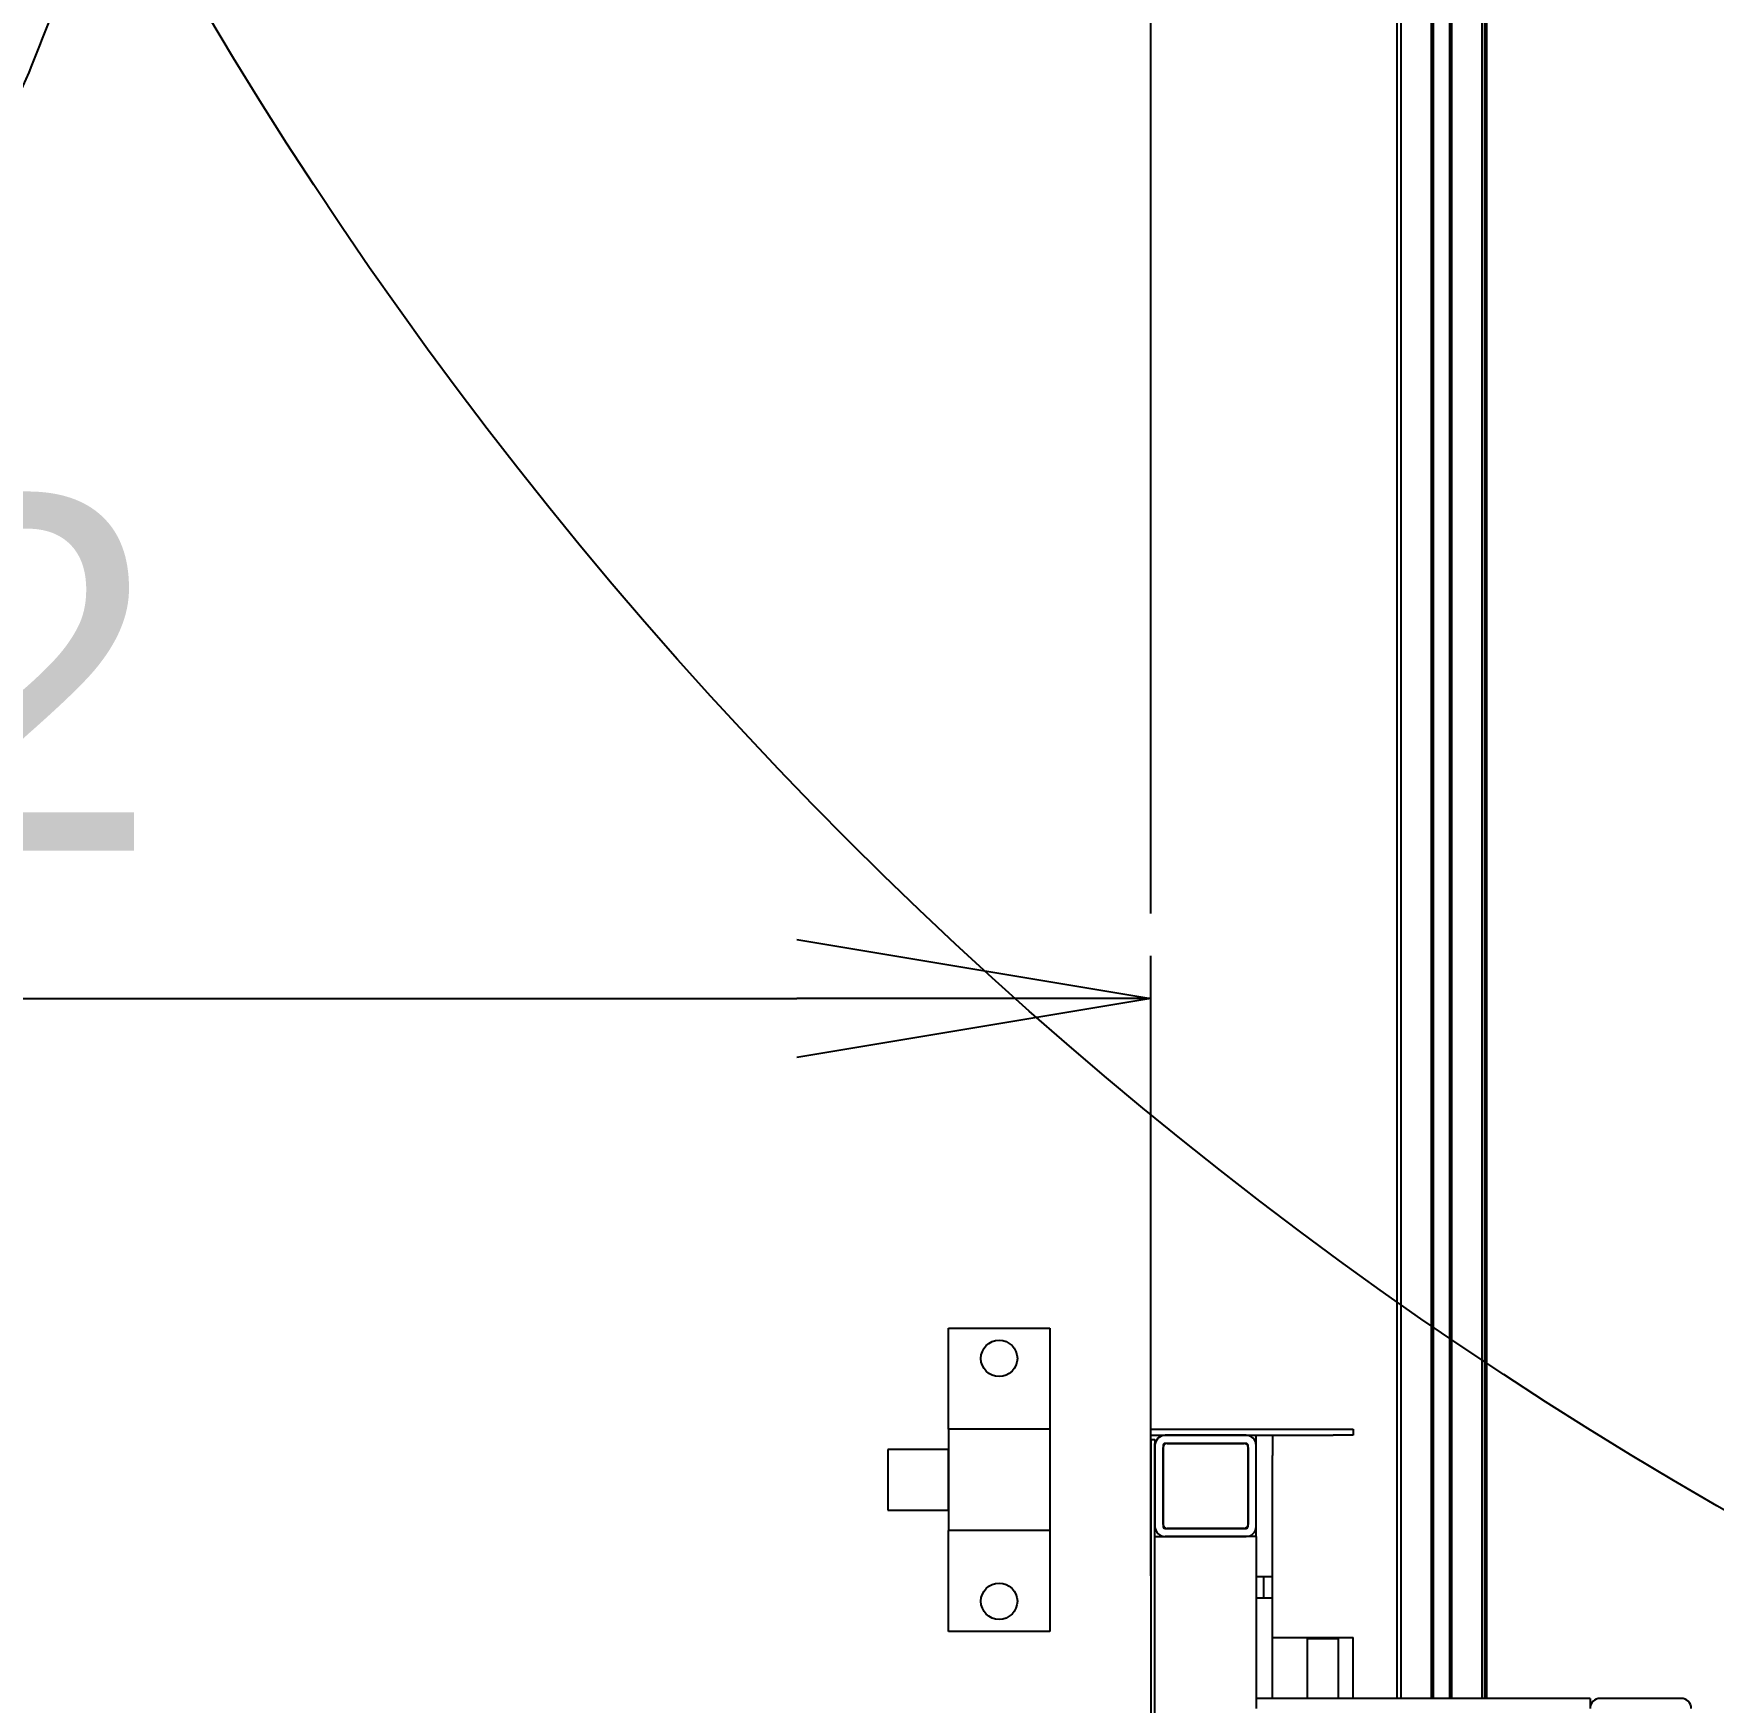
# Model space of a CAD drawing. Header units: millimetres. Extents: x 10462777 to 22643323, y 453826 to 1389191.
# Drawn here: x 11298256 to 11299086, y 582399 to 583224 of the extents above; entities that cross this region are included whole.
import ezdxf

# ---------------------------------------------------------------- set-up
doc = ezdxf.new("R2010")
doc.units = ezdxf.units.MM
doc.header["$LTSCALE"] = 200
doc.header["$MEASUREMENT"] = 0
doc.header["$PDMODE"] = 35
doc.header["$PDSIZE"] = -5
doc.linetypes.add('CENTER', pattern=[2, 1.25, -0.25, 0.25, -0.25])
doc.linetypes.add('PHANTOM', pattern=[2.5, 1.25, -0.25, 0.25, -0.25, 0.25, -0.25])
doc.layers.get('0').update_dxf_attribs({"linetype": 'CONTINUOUS'})
doc.layers.get('DEFPOINTS').update_dxf_attribs({"linetype": 'CONTINUOUS'})
doc.layers.add('1', color=1, linetype='CENTER')
doc.layers.add('11', color=6, linetype='PHANTOM')
doc.layers.add('LAYOUT', color=8, linetype='CONTINUOUS', lineweight=25)
doc.styles.get("Standard").update_dxf_attribs({"font": 'SYMBOL'})
doc.dimstyles.new('DS ROBOTEC', dxfattribs={"dimscale": 0, "dimtxt": 2.5, "dimasz": 2.5, "dimexe": 0.3, "dimexo": 0.3, "dimgap": 0.5, "dimtad": 1, "dimzin": 9, "dimdsep": 46, "dimtxsty": 'Standard', "dimblk": 'OPEN', "dimcen": 0, "dimclrd": 4, "dimclre": 4, "dimclrt": 110, "dimazin": 2, "dimtm": 1.5, "dimtfac": 1, "dimtmove": 0, "dimatfit": 3, "dimldrblk": 'OPEN', "dimfxl": 1, "dimtfill": 1, "dimtolj": 1, "dimlwd": -1, "dimlwe": -1, "dimarcsym": 0})

# ---------------------------------------------------------------- blocks, each defined once
blk = doc.blocks.new('r710ic')
at = {"layer": 'LAYOUT', "color": 3}
blk.add_circle((272041.37, 104232.63), 2050.12, dxfattribs=at)
blk = doc.blocks.new('A$C7DA30AB0')
at = {"layer": 'LAYOUT', "color": 6, "linetype": 'PHANTOM'}
for centre, radius in [((3030.45, 3025.99, 0), 2693.02), ((3025.99, 3025.99, 0), 589.24)]:
    blk.add_circle(centre, radius, dxfattribs=at)
blk = doc.blocks.new('_OPEN')
at = {"color": 0, "linetype": 'ByBlock'}
for p, q in [((-1, 0.1667), (0, 0)), ((0, 0), (-1, -0.1667)), ((0, 0), (-1, 0))]:
    blk.add_line(p, q, dxfattribs=at)
blk = doc.blocks.new('*D267')
at = {"color": 4, "linetype": 'ByBlock', "ltscale": 10, "transparency": 16777216}
for p, q in [((11297305.93, 582461.98), (11297305.93, 582768.32)), ((11298807.86, 582461.98), (11298807.86, 582768.32)), ((11297480.93, 582747.32), (11298632.86, 582747.32))]:
    blk.add_line(p, q, dxfattribs=at)
at = {"layer": 'DEFPOINTS', "color": 0, "ltscale": 10, "transparency": 16777216}
for p in [(11298807.86, 582747.32), (11297305.93, 582440.98, 0), (11298807.86, 582440.98, 0)]:
    blk.add_point(p, dxfattribs=at)
at = {"color": 4, "ltscale": 10, "transparency": 16777216, "xscale": 175, "yscale": 175, "zscale": 175, "rotation": 180}
blk.add_blockref('_OPEN', (11297305.93, 582747.32), dxfattribs=at)
at = {"color": 4, "ltscale": 10, "transparency": 16777216, "xscale": 175, "yscale": 175, "zscale": 175}
blk.add_blockref('_OPEN', (11298807.86, 582747.32), dxfattribs=at)
at = {"color": 110, "ltscale": 10, "transparency": 16777216, "insert": (11298056.9, 582906.58), "char_height": 175, "attachment_point": 5, "bg_fill": 3, "box_fill_scale": 1.25, "bg_fill_color": 256, "bg_fill_true_color": 13158600, "bg_fill_transparency": 0}
blk.add_mtext('\\A1;1502', dxfattribs=at)
blk = doc.blocks.new('*D268')
at = {"color": 4, "linetype": 'ByBlock', "ltscale": 10, "transparency": 16777216}
for p, q in [((11298559.25, 584536.53), (11298559.25, 584230.76)), ((11298807.86, 582789.32), (11298807.86, 584272.76)), ((11298384.25, 584251.76), (11298209.25, 584251.76)), ((11298807.86, 584251.76), (11298559.25, 584251.76)), ((11298982.86, 584251.76), (11299157.86, 584251.76))]:
    blk.add_line(p, q, dxfattribs=at)
at = {"layer": 'DEFPOINTS', "color": 0, "ltscale": 10, "transparency": 16777216}
for p in [(11298559.25, 584557.53, 0), (11298559.25, 584251.76), (11298807.86, 582768.32, 0)]:
    blk.add_point(p, dxfattribs=at)
at = {"color": 4, "ltscale": 10, "transparency": 16777216, "xscale": 175, "yscale": 175, "zscale": 175}
blk.add_blockref('_OPEN', (11298559.25, 584251.76), dxfattribs=at)
at = {"color": 4, "ltscale": 10, "transparency": 16777216, "xscale": 175, "yscale": 175, "zscale": 175, "rotation": 180}
blk.add_blockref('_OPEN', (11298807.86, 584251.76), dxfattribs=at)
at = {"color": 110, "ltscale": 10, "transparency": 16777216, "insert": (11298683.55, 584411.03), "char_height": 175, "attachment_point": 5, "bg_fill": 3, "box_fill_scale": 1.25, "bg_fill_color": 256, "bg_fill_true_color": 13158600, "bg_fill_transparency": 0}
blk.add_mtext('\\A1;249', dxfattribs=at)

msp = doc.modelspace()

# ---------------------------------------------------------------- linework, layer by layer
at = {"layer": '1', "color": 252, "linetype": 'Continuous'}
for p, q in [((11298972.85616, 582401.42076, 0), (11298972.85616, 583533.68772, 0)), ((11298973.86018, 582401.42076, 0), (11298973.86018, 583533.68772, 0)), ((11298929.35554, 583531.42536, 0), (11298929.35554, 582401.41275, 0)), ((11298931.35557, 583494.42484, 0), (11298931.35557, 582401.41056, 0)), ((11298946.25578, 583494.42484, 0), (11298946.25578, 582401.41056, 0)), ((11298947.2558, 583494.42484, 0), (11298947.2558, 582401.41056, 0)), ((11298955.45591, 583494.42484, 0), (11298955.45591, 582401.41056, 0)), ((11298956.45593, 583494.42484, 0), (11298956.45593, 582401.41056, 0)), ((11298971.35614, 583494.42484, 0), (11298971.35614, 582401.41056, 0)), ((11298707.8524, 582584.41191, 0), (11298757.85311, 582584.41191, 0)), ((11298707.8524, 582534.40964, 0), (11298707.8524, 582584.41191, 0)), ((11298757.85311, 582584.41191, 0), (11298757.85311, 582534.40964, 0)), ((11298707.8524, 582534.4112, 0), (11298707.8524, 582484.41049, 0)), ((11298757.85311, 582534.4112, 0), (11298707.8524, 582534.4112, 0)), ((11298757.85311, 582534.4112, 0), (11298757.85311, 582484.41049, 0)), ((11298807.85382, 582531.41116, 0), (11298807.85382, 582534.4112, 0)), ((11298807.85382, 582534.4112, 0), (11298817.85396, 582534.4112, 0)), ((11298807.85382, 582531.41116, 0), (11298817.85396, 582531.41116, 0)), ((11298807.85382, 582529.41113, 0), (11298809.85385, 582529.41113, 0)), ((11298807.85382, 582529.41113, 0), (11298807.85382, 582527.4111, 0)), ((11298809.85385, 582529.41113, 0), (11298809.85385, 582527.4111, 0)), ((11298854.85449, 582531.41116, 0), (11298814.85392, 582531.41116, 0)), ((11298817.85396, 582534.4112, 0), (11298897.8551, 582534.4112, 0)), ((11298817.85396, 582531.41116, 0), (11298897.8551, 582531.41116, 0)), ((11298859.85456, 582526.41123, 0), (11298859.85456, 582531.41116, 0)), ((11298867.85467, 582531.41116, 0), (11298867.85467, 582521.41102, 0)), ((11298897.8551, 582534.4112, 0), (11298907.85524, 582534.4112, 0)), ((11298907.85524, 582531.41116, 0), (11298897.8551, 582531.41116, 0)), ((11298907.85524, 582534.4112, 0), (11298907.85524, 582531.41116, 0)), ((11298677.85197, 582524.41106, 0), (11298677.85197, 582494.41063, 0)), ((11298677.85197, 582524.41106, 0), (11298677.85197, 582494.41063, 0)), ((11298707.8524, 582524.41106, 0), (11298677.85197, 582524.41106, 0)), ((11298707.8524, 582494.41063, 0), (11298707.8524, 582524.41106, 0)), ((11298807.85382, 582527.4111, 0), (11298807.85382, 581857.40158, 0)), ((11298809.85385, 581857.40158, 0), (11298809.85385, 582527.4111, 0)), ((11298809.85385, 582526.41109, 0), (11298809.85385, 582486.41052, 0)), ((11298813.8539, 582526.41109, 0), (11298813.8539, 582486.41052, 0)), ((11298813.8539, 582487.41053, 0), (11298813.8539, 582525.41107, 0)), ((11298854.85449, 582527.4111, 0), (11298814.85392, 582527.4111, 0)), ((11298815.85393, 582527.4111, 0), (11298853.85447, 582527.4111, 0)), ((11298855.8545, 582486.41052, 0), (11298855.8545, 582526.41109, 0)), ((11298855.8545, 582525.41107, 0), (11298855.8545, 582487.41053, 0)), ((11298859.85456, 582486.41052, 0), (11298859.85456, 582526.41109, 0)), ((11298867.85467, 582461.66017, 0), (11298867.85467, 582521.41102, 0)), ((11298677.85197, 582494.41063, 0), (11298707.8524, 582494.41063, 0)), ((11298859.85456, 582481.41062, 0), (11298859.85456, 582486.41102, 0)), ((11298707.8524, 582434.40978, 0), (11298707.8524, 582484.41205, 0)), ((11298757.85311, 582484.41049, 0), (11298707.8524, 582484.41049, 0)), ((11298757.85311, 582484.41205, 0), (11298757.85311, 582434.40978, 0)), ((11298809.85385, 582481.41045, 0), (11298814.85392, 582481.41045, 0)), ((11298814.85392, 582485.41051, 0), (11298854.85449, 582485.41051, 0)), ((11298854.85449, 582481.41045, 0), (11298814.85392, 582481.41045, 0)), ((11298814.85392, 582481.41045, 0), (11298854.85449, 582481.41045, 0)), ((11298853.85447, 582485.41051, 0), (11298815.85393, 582485.41051, 0)), ((11298859.85456, 582481.41045, 0), (11298854.85449, 582481.41045, 0)), ((11298859.85456, 582481.41045, 0), (11298859.85456, 582396.38268, 0)), ((11298859.85456, 582461.66017, 0), (11298867.85467, 582461.66017, 0)), ((11298863.49461, 582461.66017, 0), (11298863.49461, 582451.16002, 0)), ((11298867.85467, 582451.16006, 0), (11298867.85467, 582461.66012, 0)), ((11298859.85456, 582451.16002, 0), (11298867.85467, 582451.16002, 0)), ((11298867.85467, 582401.40821, 0), (11298867.85467, 582451.16002, 0)), ((11298757.85311, 582434.40978, 0), (11298707.8524, 582434.40978, 0)), ((11299024.8569, 582401.40931, 0), (11298859.85456, 582401.40931, 0)), ((11298859.85456, 582401.40931, 0), (11298859.85456, 582396.40924, 0)), ((11299024.8569, 582401.40931, 0), (11299024.8569, 582396.40924, 0)), ((11299069.85754, 582401.40931, 0), (11299029.85697, 582401.40931, 0))]:
    msp.add_line(p, q, dxfattribs=at)
for centre in [(11298732.85275, 582569.4117, 0), (11298732.85275, 582449.40999, 0)]:
    msp.add_circle(centre, 9.00013, dxfattribs=at)
for centre, radius, start, end in [((11298814.85392, 582526.41109, 0), 5.00007, 90, 180), ((11298854.85449, 582526.41109, 0), 5.00007, 0, 90), ((11298814.85392, 582526.41109, 0), 1.00001, 90, 180), ((11298815.85393, 582525.41107, 0), 2.00003, 90, 180), ((11298853.85447, 582525.41107, 0), 2.00003, 0, 90), ((11298854.85449, 582526.41109, 0), 1.00001, 0, 90), ((11298814.85392, 582486.41052, 0), 5.00007, 180, 270), ((11298815.85393, 582487.41053, 0), 2.00003, 180, 270), ((11298814.85392, 582486.41052, 0), 1.00001, 180, 270), ((11298853.85447, 582487.41053, 0), 2.00003, 270, 0), ((11298854.85449, 582486.41052, 0), 5.00007, 270, 0), ((11298854.85449, 582486.41052, 0), 1.00001, 270, 0), ((11299029.85697, 582396.40924, 0), 5.00007, 90, 180), ((11299069.85754, 582396.40924, 0), 5.00007, 0, 90)]:
    msp.add_arc(centre, radius, start, end, dxfattribs=at)
at = {"layer": '11', "color": 252, "linetype": 'Continuous'}
for p, q in [((11298867.85467, 582431.40974, 0), (11298885.10895, 582431.40974, 0)), ((11298885.35492, 582431.40974, 0), (11298885.10895, 582431.16377, 0)), ((11298885.10895, 582431.40974, 0), (11298885.10895, 582401.38587, 0)), ((11298885.10899, 582430.90973, 0), (11298900.60106, 582430.90973, 0)), ((11298885.10902, 582431.40974, 0), (11298885.35499, 582431.40974, 0)), ((11298885.35492, 582431.40974, 0), (11298900.35513, 582431.40974, 0)), ((11298900.3551, 582431.40974, 0), (11298900.60104, 582431.40974, 0)), ((11298900.35513, 582431.40974, 0), (11298900.6011, 582431.16377, 0)), ((11298900.6011, 582431.40974, 0), (11298907.85524, 582431.40974, 0)), ((11298900.6011, 582401.38587, 0), (11298900.6011, 582431.40974, 0)), ((11298907.85524, 582401.38587, 0), (11298907.85524, 582431.40974, 0))]:
    msp.add_line(p, q, dxfattribs=at)

# ---------------------------------------------------------------- block references
at = {"ltscale": 10}
msp.add_blockref('A$C7DA30AB0', (11294684.4077, 580408.4363, 0), dxfattribs=at)
at = {"layer": 'LAYOUT', "color": 2, "rotation": 270}
msp.add_blockref('r710ic', (11195875.24796, 856316.46559, 0), dxfattribs=at)

# ---------------------------------------------------------------- next in the draw order: dimensions: what is measured, and where the dimension line sits
at = {"ltscale": 10}
dim = msp.add_linear_dim(base=(11298807.85786, 582747.31645, 0), p1=(11297305.93419, 582440.97772, 0), p2=(11298807.85786, 582440.97772, 0), dimstyle='DS ROBOTEC', override={"dimscale": 70, "dimgap": 1, "dimdec": 0, "dimarcsym": 1}, dxfattribs=at)
dim.commit()
dim.dimension.update_dxf_attribs({"geometry": '*D267', "text_midpoint": (11298056.89603, 582906.58286, 0)})

# ---------------------------------------------------------------- next in the draw order: dimensions: what is measured, and where the dimension line sits
dim = msp.add_linear_dim(base=(11298559.24639, 584251.76163, 0), p1=(11298807.85786, 582768.31645, 0), p2=(11298559.24639, 584557.53114, 0), dimstyle='DS ROBOTEC', override={"dimscale": 70, "dimgap": 1, "dimdec": 0, "dimarcsym": 1}, dxfattribs=at)
dim.commit()
dim.dimension.update_dxf_attribs({"geometry": '*D268', "text_midpoint": (11298683.55212, 584251.76163, 0), "dimtype": 160})

doc.saveas('drawing.dxf')
